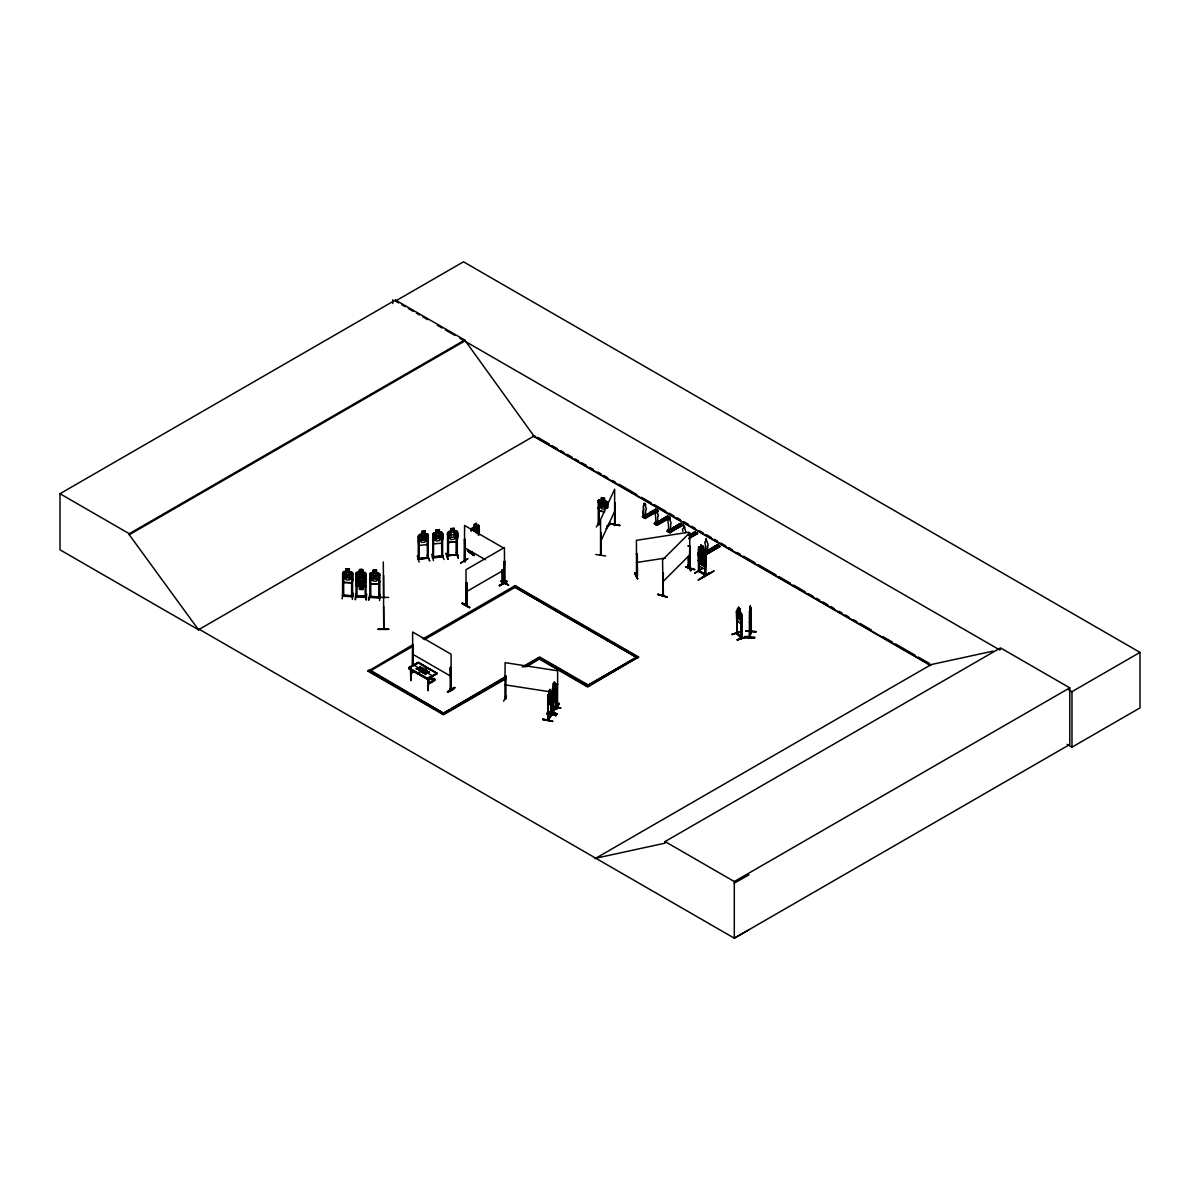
<?xml version="1.0" encoding="UTF-8"?>
<svg xmlns="http://www.w3.org/2000/svg" width="1200" height="1200" viewBox="0 0 1200 1200"><rect width="100%" height="100%" fill="white"/><g stroke="black" fill="none" stroke-linecap="round" stroke-linejoin="round"><path stroke-width="1.5" d="M422.985 671.565L421.56 669.87L421.005 671.07A7.44 4.29 0 0 0 422.355 670.425L422.61 670.95M751.245 631.725L749.475 636.87L749.985 636.105M749.325 637.35L751.305 630.93L750.72 632.22L751.215 609.465M750.705 618.435L750.75 615.12L749.445 622.92M645.45 516.825L645.87 509.82A2.265 1.305 60 0 0 645.54 506.73L645.525 504.465M707.235 552.495L707.565 545.55A2.265 1.305 60 0 0 707.235 542.445L706.215 538.98M707.325 552.45L707.565 545.55M422.985 671.475L422.31 670.14L421.095 670.89M471.63 552.645L471.855 551.82L471.105 552.93M754.59 637.455C737.13 634.44 745.395 639.54 754.605 637.38M422.1 669.9L423.855 669.105L420.915 670.575M600.84 554.07L601.05 554.415M601.185 554.835L601.155 532.56M614.76 503.265L614.79 525.51L615.06 524.1L614.4 524.535M614.835 525.405L615 502.755M663.345 573L662.58 573.36L663.345 573L663.09 595.035M362.76 586.785L362.76 589.515L359.43 589.41L359.535 586.515L357.27 586.53M365.985 578.61C366.345 573.645 356.055 573.33 356.085 578.265M366.105 585.915L362.655 586.695L362.655 589.425M552.3 694.11L552.615 690.825M555.24 694.155C548.64 704.685 556.545 694.14 555.57 690.87M595.77 554.49L605.64 555.975M356.085 580.425L357.12 583.17L364.965 583.44L366.12 580.695M356.985 574.515L356.04 574.68L356.985 574.515L357.06 596.925L355.95 595.875M356.145 593.76L355.575 599.595M355.125 599.64L355.725 593.775M356.85 596.16L366.135 596.22M365.1 574.785L366.03 574.83L365.1 574.785L365.19 597.255L365.115 596.415M366.495 593.775L366.375 600.045M551.025 698.355L550.785 701.655L548.07 705.78M749.385 637.395L749.445 611.88M423 670.215L422.67 669.54M643.425 517.05L643.545 515.355C646.995 515.85 640.44 518.34 643.605 508.515A2.265 1.305 60 0 1 643.935 505.8L643.965 503.58M644.625 515.43L644.235 515.94M657.435 511.35L657.465 513.6A2.265 1.305 60 0 1 657.795 516.705L657.36 523.71L655.815 522.495L656.595 522.48L656.085 524.355L655.53 515.4A2.265 1.305 60 0 1 655.86 512.685L656.1 510.165L657.33 511.41M657.06 525.36L670.125 517.83L667.515 515.925C664.35 516.39 668.355 519.18 669.18 517.56M668.7 530.55L669.495 529.875M669.3 529.935L668.64 529.965M704.565 552.345L706.59 553.515L707.91 551.985L708.105 553.05L705.615 551.595L705.3 544.245A2.265 1.305 60 0 1 705.63 541.53L706.32 538.92M705.63 541.53L705.75 539.25M705.36 551.52L706.425 551.13L704.37 551.46M547.56 712.32L557.415 713.865L547.56 712.29L557.385 713.835L547.725 711.555M542.94 719.715L552.735 721.395L543.12 718.965M543.105 719.34L552.69 721.41M346.05 571.485L342.72 572.295L342.66 596.16L342.675 573.75L343.605 573.795L343.71 595.995L342.615 595.92M343.77 571.38L351.525 571.8L352.59 572.85L352.71 580.155L351.57 582.81L343.74 582.45L342.705 579.69M343.605 573.795L342.66 573.96M343.74 582.45L351.57 582.75L352.71 580.095M342.075 598.86L342.975 593.115M346.05 568.74L349.38 568.905L346.05 568.74L346.155 571.635L344.475 572.475L344.475 577.575L346.155 579.84L349.26 579.975L350.925 577.875L350.925 572.775L349.26 571.785L349.38 568.905M349.365 571.695L352.71 572.82L352.485 596.67L352.53 595.545L351.585 596.565L351.72 574.17L352.635 574.215L351.72 574.17M351.585 596.565L352.74 596.415L342.795 595.92M352.32 599.46L353.13 593.13M369.855 597.45L369.81 573.555C374.265 573.465 371.565 568.74 376.485 570.165L376.47 572.955L379.815 574.005L379.815 597.885L369.645 597.405L370.785 596.655M369.81 580.95L370.83 583.71L378.66 584.07L379.815 581.355M370.695 575.055L369.75 575.22L370.695 575.055L370.785 597.465L369.9 596.34M370.83 583.71L378.675 584.01M370.08 593.91L368.685 600.21L370.02 593.925M369.78 597.435L370.695 597.255M376.47 570.225L373.14 570.075M378.63 573.06L370.875 572.7M378.825 575.43L379.74 575.475L378.825 575.43L378.69 597.825L379.845 597.675M378.69 597.255L379.845 596.865M379.515 600.645L380.235 594.39M553.29 697.23L552.855 700.17L553.71 696.165L554.61 697.11L553.935 695.13M552.855 695.34L554.37 685.44L554.355 698.715M552.42 712.77L555.555 706.515M552.855 712.05L555.6 707.415L552.585 712.38L553.065 690.195M555.21 707.88L555.945 706.65M657.975 594.495C686.085 602.415 638.895 589.095 667.08 597.03M658.215 594.18L667.125 597.12M383.31 561.975L383.775 628.59M383.76 629.055L383.655 606.33M436.59 673.62L427.41 679.005L409.14 668.58L408.885 667.41L418.32 662.265L436.74 673.125M411.15 668.16L410.805 680.73L410.445 668.16M428.58 678.225L428.22 690.795L427.875 678.225M436.875 673.725L427.17 679.26L408.99 668.76L411.885 666.18M651.645 512.265L651.975 513.15L650.79 512.91M675.75 527.49L675.75 526.71M675.555 527.295L676.815 526.71M691.17 535.02L690.99 535.98M555.075 697.56L555.45 695.955L552.525 701.805L552.33 688.995L555.225 683.16L555.72 707.895M552.78 687.42L552.435 712.845L553.08 711.615M741.75 621.63C741.99 627.63 735.735 618.885 736.755 616.695M547.725 719.52L548.22 720.405L548.145 718.95M547.785 720.24L547.695 696.465M550.845 715.38L551.58 714.975L548.475 719.25M551.505 715.02L548.16 720.435L548.115 697.62L548.52 719.85M548.055 694.875L547.665 696.48L550.77 690.66L550.815 715.44M749.865 608.07L750.36 606.015L749.475 636.87M750.015 609.09L750.165 606.93M749.46 611.94L750.705 607.44L749.79 618.87L749.535 617.64M749.565 611.955L750.24 609.795L749.79 616.68M746.01 631.155L756.18 631.695L746.025 630.69M751.215 631.665L749.79 637.41L749.79 611.58L749.73 618.72L750.165 614.43C750.855 621.33 750.6 600.405 750.165 613.17L749.91 611.7M668.43 530.28L669.195 529.935M705.555 575.325L698.505 571.26L698.535 547.425L699.21 546.93L706.035 551.58M552.855 693.165L553.38 694.44L554.355 692.715L553.38 699.525L553.38 694.425C555.705 692.145 555.435 679.005 553.38 683.52L552.735 712.965L555.915 707.43L555.585 685.17L555.255 707.94M469.62 607.155C447.165 594.24 484.935 616.26 462.015 603.615M421.8 670.2L422.49 669.42L422.865 670.17M429.84 678.795C422.28 690.03 444.315 675.39 429.765 679.08M705.57 551.85L706.2 550.965M731.91 634.425L740.79 631.515M741 631.71L732.105 634.605M473.79 555.57C454.23 541.53 487.5 564.735 467.82 550.785M467.865 550.755L474.15 555.375M467.88 550.395L474.18 554.985M705.555 558.78L704.745 561.135L705.555 558.885M705.405 564.195L704.745 566.46L699.105 563.28L698.46 560.19M705.555 564.21L704.655 566.505L699.045 563.34L698.31 560.205M704.52 568.89L705.33 566.7L704.58 569.01L698.97 565.845L698.31 552.87L700.785 553.2M701.925 551.955L700.14 548.34L701.625 552.3C698.34 553.875 701.28 557.01 702.135 553.2L704.16 557.025L702.6 552.885L703.98 550.5L701.97 552.135M706.23 551.49L705.675 551.73M437.565 535.89L440.475 533.175L438.39 536.52L440.58 539.535L437.73 537.165L434.88 540.12L437.025 536.64L434.97 533.73L437.52 535.89M423.315 537.075L420.6 535.185L422.655 538.095L420.51 541.56L423.36 538.62L426.21 540.99L424.02 537.975L426.105 534.615L423.285 537.03M428.325 541.8L427.185 544.62L419.445 545.4L418.41 542.73L418.41 535.41L421.725 534.165M427.185 544.62L428.295 541.725M447.585 539.955L448.605 542.58L456.345 541.8L457.47 538.95M637.305 553.665L636.42 553.815L637.305 553.665L637.485 576.09L636.495 575.13M419.205 670.785L419.94 668.52L423.015 668.58L419.94 668.985L418.62 670.44L420.045 666.87M425.52 674.43L426.255 672.165L429.33 671.76L426.255 672.63L425.52 674.43L425.535 672.21M418.62 670.44L420.045 666.405M424.935 674.1L426.36 670.05L426.945 670.845L426.36 670.05M426.36 670.515L425.64 672.3L422.52 672.69L425.64 671.835M420.63 666.75L420.045 668.595L423.015 668.58M426.36 672.24L426.945 670.395M366 580.68L364.89 583.35L357.21 583.02M361.005 575.325L363.9 573.285L361.785 576.36L364.035 579.57L361.785 582.66L363.885 585.855L361.14 583.26L358.29 585.66L360.405 582.6L358.17 579.39L360.405 576.3L358.32 573.105L361.065 575.325M505.995 676.275L505.02 676.35L505.995 676.275L505.89 698.73L506.01 697.89M503.67 701.28L506.115 695.505M506.01 698.115L505.005 697.515M609.465 523.11L619.785 525.6L610.05 523.77M600.585 554.415L600.555 555.285L600.585 519.54L614.655 489.21L614.61 524.91M556.65 684.33L557.64 684.27L556.65 684.33L556.65 706.53L557.52 706.725L557.64 670.785L505.11 662.655L504.915 698.535M556.56 705.945C559.725 704.925 555.12 707.37 557.61 706.44M556.575 705.75L557.745 705.675M558.99 703.275L556.41 709.44L559.05 703.32M556.41 709.44L559.065 703.68M668.88 517.74L668.67 520.2A2.265 1.305 60 0 0 668.34 522.915L668.685 530.34L670.38 531.105L670.71 524.16A2.265 1.305 60 0 0 670.275 521.115L670.275 518.535M602.715 503.94L605.61 502.125L603.615 504.855L605.7 508.53L602.985 505.305C601.71 509.355 598.065 507.105 602.31 504.57L600.345 501.03L602.925 503.925M634.47 573.36L637.71 578.97L634.95 572.85M460.725 563.16L467.535 558.885M460.77 562.83L467.895 558.66M600.585 541.74L614.655 511.41M445.92 553.5L447.78 559.245M448.2 559.185L446.4 553.35M417.285 555.825L419.1 562.08M431.715 554.37L433.47 560.625M464.34 561.39L464.55 538.98L465.285 561.585L464.235 561.27M450.45 688.65L450.915 689.265M450.45 689.46L450.915 690.075L450.42 667.32L450.18 689.745L450.21 688.92M450.18 689.655L451.155 689.925L451.08 654.195L412.635 631.995L412.635 665.1M699.105 570.825C697.065 569.865 701.01 570.585 699 571.635M704.91 574.23L705.9 574.395L699.48 570.945M599.79 521.475L596.325 527.01M662.895 594.9L662.97 594.87M689.265 568.08C691.14 566.25 688.335 570.195 690.165 568.44L689.775 546.165L689.325 568.755M690.075 568.53L690.09 546.27M504.66 561.165L503.94 583.785L504.75 583.35L504.405 561.015L503.685 583.635L504.48 582.36M448.47 555.33C442.215 557.595 461.685 552.645 457.26 555.495L457.35 531.6M552.645 690.885L555.09 686.52L555.405 688.695L554.955 686.64M554.19 700.395L553.56 702.405M554.25 698.7L553.245 703.29L554.19 701.295M553.56 683.67L554.475 681.825L554.475 684.555M553.56 684.57L554.19 683.475M552.585 706.575L560.79 707.925L552.72 706.38M418.185 558.27L428.1 557.505M418.185 559.08L428.235 558.06M427.215 535.965L428.19 536.07L427.215 535.965L427.41 558.42L427.125 557.37M436.08 529.92L439.395 529.65L436.08 529.92L436.095 532.71L432.795 534.015L432.84 557.865C431.145 556.59 434.97 556.05 433.53 557.775L433.575 535.32L432.66 535.41L433.575 535.32M432.555 557.625L442.5 556.62L442.605 555.81M433.53 556.695L442.5 555.81M434.685 679.38L434.88 680.325L428.565 683.97L428.265 683.1L434.88 679.635L429.75 678.99M740.925 618.615L740.1 619.95L738.555 618.39L737.73 610.26C739.8 610.5 737.01 604.53 740.16 609L741.42 638.46L741.66 614.385M550.005 689.175L548.265 695.55L548.82 701.925C552.12 699.9 549.315 684.75 549.975 692.055M549.015 691.155L549.675 690.06M549.015 692.055L549.675 690.975M550.755 701.61L548.145 705.93L547.695 703.74M542.94 719.73L543.135 718.95M546.585 713.745L556.185 715.695L546.72 713.535M547.8 720.315L551.025 714.12M471.39 529.32L472.155 527.91L478.35 525.195L479.28 525.735L479.28 533.07M599.235 499.83L598.2 500.655L599.235 499.83L606.57 501.36L607.68 502.56L607.695 507.72M599.055 502.425L598.185 502.245L599.055 502.425L599.07 524.67L599.175 502.23M601.35 500.34L601.38 497.55L604.53 498.21L604.53 500.94M598.2 507.99L599.25 510.825L604.71 511.905L599.175 510.9L598.245 507.93M606.525 501.42L607.68 502.56M606.825 503.835L607.695 504.015L606.825 503.835L606.705 507.72M598.35 523.425C600.705 523.935 597.03 523.23 598.245 524.52L598.245 500.595M607.59 526.455C607.53 523.815 608.37 527.355 606.6 526.2M606.93 527.31L609.54 523.155M606.87 527.715L609.555 523.515M606.06 528.69L609.915 524.115M751.14 632.13L751.08 609.99M737.28 633.72L736.5 611.19L737.01 633.9L737.43 608.955L741.81 614.385L741.825 638.325L736.755 633.24M740.985 637.2L741.825 637.515L740.925 637.305M663.39 594.465L662.55 594.66M663.39 595.275L663.045 572.895M601.05 555.225L600.81 532.515M436.59 673.005L418.32 662.565L408.885 667.71L427.41 678.39L436.74 673.38M436.74 672.81L436.59 673.815L427.41 678.705L408.99 668.145M651.06 513.06L652.17 512.565M663.165 520.14L662.7 519.345M662.82 519.87L664.095 519.825L662.985 519.345M677.01 527.13L675.9 527.4M690.075 535.44L691.17 535.185M691.53 535.29L690.27 535.71M713.04 548.775L713.955 548.235M637.305 575.88L636.51 575.16M637.38 576.09L636.45 576.255M688.95 567.315L687.96 567.24L689.04 567.06M702.93 565.35L704.13 563.835L704.13 558.735L703.095 557.055M472.08 552.03C470.265 551.565 471.99 553.395 471.78 552.66M470.955 552.99L471.075 552.09M472.785 528.705L474.105 527.205L473.955 524.37L476.58 523.185L476.565 526.095L477.885 526.41L477.885 531.51M462.285 603.465L469.635 607.605M433.905 533.025L432.915 534.045L432.915 541.32M447.555 555.39L456.33 554.955L448.32 555.33M694.665 569.505L685.815 566.595M663.045 595.095L662.58 559.86L689.775 532.68L689.67 568.92M427.32 557.31L428.1 557.535M432.84 557.055L442.56 556.02M442.47 556.065L442.53 556.845L432.84 557.835M662.58 582.06L689.775 554.88M703.17 555.645L701.835 557.43L699.84 553.89L701.37 557.775C698.055 559.365 701.025 562.485 701.88 558.66L703.935 562.485L702.36 558.36L703.89 556.185L700.86 554.25M643.95 503.46L645.15 503.685M355.95 596.685L356.085 595.86M466.935 605.145L465.87 605.4L466.56 604.23L466.95 605.175L466.86 582.975L465.96 583.215L466.86 582.975M504.66 583.395L504.405 547.53L465.96 569.73L466.2 605.61L466.215 583.365M356.205 573.135L357.21 572.19M342.57 595.14L343.5 595.965M366 585.81L364.995 586.695L356.085 585.525L357.255 586.605M378.705 596.82L378.885 597.87M369.915 573.66L370.92 572.79M650.79 512.625L651.645 512.415M690.27 535.095L690.99 535.14M712.695 548.04L712.695 548.82M699.3 546.885L698.535 547.425M698.385 552.96L699.075 552.33L705.555 556.875M699.105 554.895L698.31 555.465L699.075 554.79L705.48 559.38M662.94 595.65L662.895 573.45M356.925 596.13L366.105 596.43M365.97 597.255L366.12 573.36L364.935 572.355L357.15 572.16L356.085 573.09L356.04 596.895L365.895 597.285L365.895 596.445M642.855 517.14L656.265 509.835L642.405 516.9L643.92 515.025L643.575 515.91M655.59 509.34L654.285 510M656.07 509.52L642.72 517.065L645.18 518.475L658.215 510.945L655.605 509.055M656.055 509.61L642.39 516.87M644.34 517.98L658.005 510.435M657.36 510.465L655.605 509.25L656.235 509.85M657.105 525.345L654.33 523.77L655.83 521.91M654.525 523.77L668.175 516.72L654.66 523.98M667.995 516.39L654.315 523.755M669.93 517.32L656.265 524.88L670.095 517.83M656.73 525.135L658.23 523.305L658.23 524.265M669.75 517.62L667.65 516.435M680.46 523.71L667.29 531.255L667.425 530.13C669.21 527.145 669.915 533.265 668.37 531.315M680.715 523.965L668.055 531.705L667.41 531.195L670.02 532.815L682.845 524.775L680.445 523.395L667.23 531.21M682.845 524.775L669.18 532.35L682.98 525.27M667.605 531.015L669.645 532.185L671.16 530.76L669.825 531.525L669.99 532.815M682.575 525.015L683.01 525.3M682.665 525.075L680.445 523.395M694.77 532.08L697.56 533.67L688.815 538.665M689.31 535.62L695.43 532.23L689.775 535.89M688.71 538.485L696.9 533.07L697.53 533.67M705.015 553.035L718.05 545.505C713.955 543.225 721.2 549.675 716.07 545.49M717.39 544.725L719.19 546.18M703.095 551.865L700.785 550.47L703.095 551.865L704.28 556.185L704.28 561.285L703.095 562.8L700.86 561.54L699.66 558.675L699.66 553.575L700.86 553.335M700.62 555.75L700.695 552.975L703.02 554.37M343.575 595.395C336.09 595.11 368.175 596.745 343.575 595.155M352.575 596.64L342.75 596.22M379.68 597.09L370.8 596.685M379.815 597.075L370.71 596.385M464.58 560.31L464.985 561.75L465.21 539.34M464.31 561.315L465.3 561.555M500.985 581.175L508.635 585.075L501.375 580.95M502.71 582.72L502.035 582.3L502.83 582.75M499.785 585.795C522.195 572.805 484.23 594.495 506.595 580.995M465.885 604.65L466.68 604.41M499.38 585.585L506.94 581.625L506.55 580.935M412.38 665.235L412.635 645.48L413.28 665.475L418.56 662.925L435.105 672.45M413.04 665.61L413.28 645.855M447.45 691.635C460.53 682.38 453.45 691.53 447.495 691.71M447.45 692.1L454.665 687.825M199.38 629.355L198.6 629.82L60 549.795L60 493.725L395.46 300.045L464.715 340.02L533.97 436.08L930.48 665.01M395.46 300.045L395.46 301.08L463.485 261.81L1140 652.395L1140 707.895L1071.975 747.165L1067.115 744.345M60 493.725L129.255 533.7L464.715 340.02M748.98 929.82L734.295 938.19L199.29 629.31L198.495 629.76L129.255 534.735L464.715 341.055M198.495 629.76L534.75 435.63M465.96 591.93L504.405 569.73M643.845 503.85L643.935 505.8M645.54 504.72L644.07 503.34M643.605 508.515L643.845 515.91L646.32 517.38L646.125 516.315L644.805 517.845L642.585 515.79M505.995 678.69L443.505 714.765L368.1 671.235L413.25 644.475M422.97 638.865L515.1 585.675L638.58 656.955L587.7 687.015L539.835 659.385M368.1 671.235L369.495 669.735L443.505 713.16L424.2 702M370.905 670.545L413.025 646.215M424.365 639.675L515.1 587.295M649.575 512.52C656.01 515.415 646.785 513 650.91 511.77L653.31 513.15M652.08 511.08C658.515 513.975 649.29 511.56 653.4 510.33L655.8 511.905M644.805 517.08L646.32 516.42M656.1 511.185L644.37 518.025L645.15 518.475M658.02 510.63L644.805 518.25L645 517.185M657.36 511.665L657.465 513.6M654.51 522.675L656.01 522.015M661.5 519.405C667.935 522.3 658.71 519.885 662.82 518.64L665.22 520.035M663.99 517.965C670.425 520.86 661.2 518.445 665.325 517.2L667.725 518.595M654.78 524.025L668.01 516.51M654.69 522.78L656.73 524.73L658.23 523.305M656.25 524.865L669.66 517.56M656.31 524.91L669.495 517.35M413.25 665.7L417.36 663.33M414.21 671.31L410.67 672.51L414.345 671.685M410.85 673.05L414.3 671.4L410.895 673.74M423.885 669.12L420.855 671.025M422.67 670.71L423.3 670.125M422.19 671.865L423.015 671.265M668.94 529.47L667.425 530.13M667.545 531.405L680.91 523.845L667.905 531.495M669.18 532.32L682.38 524.685M682.86 531.3L682.965 531.24A2.265 1.305 60 0 1 683.295 528.525L684.105 526.065M685.125 532.605L685.23 532.545A2.265 1.305 60 0 0 684.9 529.44L684.87 527.19M428.31 683.805L434.625 679.53M694.965 531.765L688.935 535.44L691.335 536.835L688.935 535.245M689.04 535.47L694.98 532.095M689.505 535.74L695.445 532.365M689.475 537.36L696.9 533.07M689.7 537.375L697.365 533.16M700.905 545.265L703.275 546.45L704.295 550.86L704.295 555.96L703.11 557.46L700.905 556.185L699.72 553.32L699.72 548.22L700.905 547.995L700.905 545.085L703.275 546.45M705.315 574.005L705.81 575.16L698.745 571.11L698.505 549.06L699.405 549.285M703.275 549.18L703.11 546.54M704.73 550.11L705.42 551.715M711.36 548.19C717.795 551.085 708.57 548.67 712.68 547.44L715.095 548.82M713.865 546.765C720.3 549.645 711.075 547.23 715.185 546L717.585 547.38M704.34 552.525L717.39 544.92L720 546.615L706.905 554.115L719.82 546.42M704.385 552.555L717.39 544.92M704.805 552.795L718.02 545.52M719.34 546.03L706.125 553.665L719.79 546.105M699.195 557.925L698.535 554.745L699.195 557.925L704.82 561.09L699.33 557.82M506.19 676.275L442.11 713.97L448.515 710.265M522.21 667.02L539.64 656.955L587.7 684.705L586.305 686.205L637.17 656.85M451.725 708.42L504.585 677.88M523.815 666.78L533.43 661.23M544.44 660.435L538.23 657.765L587.7 686.325L638.58 656.955M368.1 670.545L443.505 714.075L505.995 678M525.225 666.9L539.64 658.575L526.815 666.675M698.505 570.45L699.405 570.645M698.505 571.26L704.91 574.17M705.165 574.815L705.165 552.615M709.365 572.76C672.795 595.815 739.59 555.84 702.555 577.59M709.41 572.82L702.225 577.35L709.47 573.225M589.485 684.375L633.99 658.68M595.02 858.69L931.275 664.545L993.225 651.075M595.8 858.225L665.055 843.165L665.055 841.56L1000.515 647.88L1069.77 687.855L1069.77 744.51L734.295 938.19L734.295 881.535L1069.77 687.855M1000.515 649.485L999.735 649.95L459.885 338.265M1068.765 689.805L1071.975 691.665L1140 652.395M734.295 883.155L748.98 874.785M637.425 575.31L636.45 575.445M362.655 586.62L364.335 585.765L362.655 573.345L359.535 573.24L359.535 578.34L357.87 580.455L357.87 585.555L359.535 586.515M598.2 523.425L598.2 524.235M422.37 670.845L421.23 670.665L421.785 670.005M478.185 527.565C479.79 526.11 476.895 533.235 478.41 535.125M466.56 605.04L466.605 582.84M505.005 698.325L506.1 698.49L505.11 698.595M471.33 553.185L471.24 552.39M740.055 609.03L738.405 607.35M736.5 611.19L737.265 611.55M740.055 611.76L741.81 614.385M741.285 615.645L741.435 638.4L736.47 633.465M731.895 634.455L741.045 631.365M746.34 637.185L737.205 639.855L746.355 637.23M737.205 639.855L746.145 636.96L737.25 639.825M643.725 516.15L644.55 515.76L643.68 515.715M687.99 567.99L689.145 568.065L688.17 567.465M688.95 568.125L688.95 556.38M421.71 670.74L421.755 670.725A1.74 1.005 0 0 1 421.965 671.235L422.085 671.655A8.49 4.905 0 0 1 421.695 670.995A1.74 1.005 0 0 1 421.965 671.595L422.13 671.955A8.49 4.905 0 0 1 421.695 671.37L421.425 671.085M675.9 526.8L676.65 526.8M713.04 547.935L713.04 548.925M447.555 556.2L448.47 556.14M442.62 556.86L442.56 532.995M700.695 555.885L699.51 556.125L699.51 561.225L700.695 564.09M688.05 545.835L689.04 545.88L688.155 546.03M688.29 565.05L690.99 570.72L689.595 567.84M688.95 532.2L636.42 540.33L636.555 576.225M636.42 562.53L665.4 558.045M423.015 668.115L420.045 668.13L419.94 668.985M416.205 668.595L419.325 668.19M416.205 669.045L419.22 669.03M429.33 671.76L426.36 671.775L426.255 672.63M422.52 672.24L429.33 672.225M422.52 672.69L425.535 672.675M421.11 670.665L421.56 669.87M448.425 534.15L447.45 534.045L448.425 534.15L448.335 556.095M456.375 533.115L457.335 533.22L456.375 533.115L456.45 555.57L456.435 533.31M447.45 556.485L448.335 556.425L448.365 533.955M458.325 558.21L456.51 552.42L458.325 557.745M421.725 531.42L425.025 531.09L421.725 531.42L421.845 534.24L420.195 535.32L420.195 540.42L421.845 542.43L424.92 542.115L426.555 539.775L426.555 534.675L424.92 533.925L425.01 531.03M450.87 528.525L454.185 528.255L454.185 530.985L455.715 531.84L455.715 536.925L454.065 539.28L450.99 539.595L449.34 537.57L449.34 532.47L450.99 531.405L450.885 528.585L450.87 531.255M425.025 533.82L428.325 534.465L428.1 558.315L428.13 535.875M439.395 532.38L441.51 532.095C444.735 534.15 442.575 540.075 441.555 543.18L433.8 543.9L432.795 541.335M419.475 534.39L427.155 533.61L428.205 534.51M433.845 532.935L441.525 532.17M418.29 536.865L419.265 536.97L418.29 536.865L418.245 559.275L427.395 557.58M441.585 534.51L442.56 534.63L441.585 534.51L441.78 556.965L441.675 555.84M447.585 535.2L457.485 534.225M448.665 542.4L456.27 541.695M427.395 555.27L429.705 561.015L427.395 554.805M441.75 553.815L444.06 559.515M501.045 581.07L508.305 585.195M356.175 596.655L366.135 597.03M688.905 567.06L689.04 567.87M713.04 548.085L713.88 548.295M369.9 597.18L379.71 597.645M379.74 597.915L379.74 596.865M464.475 560.325L465.21 560.715M688.275 568.245L688.05 556.53M447.63 556.47L447.57 532.56L448.62 531.48C455.535 528.6 460.2 531.12 457.485 538.965M419.205 558.165L419.085 558.93M428.085 558.06L418.47 559.29M552.855 700.44L553.35 703.32M736.755 632.43L737.01 633.09M383.67 575.46L383.67 598.26M388.59 597.42L378.39 597.285M378.39 629.16L388.59 629.34M378.405 629.46C409.815 628.845 356.715 629.1 388.59 629.37M359.535 589.32L362.655 589.35M356.85 596.13L355.95 596.1M370.56 596.67L369.78 596.625M746.025 631.005L756.12 631.875M754.605 637.845L744.435 637.245L754.59 637.86M669.075 517.62L670.17 518.595M683.595 526.005L684.495 526.41M598.44 524.22L599.265 524.415M609.93 523.965L619.92 525.285M505.11 698.34L505.905 698.43M505.11 684.855L552.21 692.145M668.94 530.28L668.745 529.365M553.35 683.49L553.35 686.22M552.555 706.26L560.655 708.15M687.885 565.05L690.45 570.81M546.555 713.415L556.155 715.38M599.055 524.625L598.26 524.49M456.525 551.955L458.385 558.09M694.695 569.535L685.545 566.91M694.455 569.7L685.59 566.79M502.5 583.005L502.755 570.225M366.51 594.12L365.895 599.64M705.405 575.325L705.72 551.31M669.27 517.65L670.05 518.325M703.005 554.655L704.61 555.555M700.695 556.8L702.93 558.06M700.86 559.35L703.095 560.61M502.14 583.215L502.5 582.195M451.08 689.865L450.42 667.32M395.46 301.08L398.685 302.94M401.91 304.8L405.135 306.66M408.345 308.52L413.175 311.31M416.4 313.17L419.625 315.03M422.85 316.89L427.68 319.68M437.34 325.26L442.17 328.05M445.395 329.91L455.055 335.475M537.99 437.49L549.315 444.03M552.555 445.905L557.415 448.71M560.64 450.57L563.88 452.445M567.12 454.305L571.98 457.11M575.22 458.985L578.445 460.86M581.685 462.72L586.545 465.525M589.785 467.4L593.01 469.26M597.87 472.065L601.11 473.94M604.35 475.8L607.575 477.675M612.435 480.48L615.675 482.34M618.915 484.215L636.72 494.49M641.565 497.295L651.285 502.905M654.51 504.765L665.85 511.305M669.075 513.18L673.935 515.985M677.175 517.845L680.415 519.72M683.655 521.595L688.5 524.385M691.74 526.26L694.98 528.135M699.825 530.925L703.065 532.8M706.305 534.675L711.165 537.48M714.405 539.34L717.63 541.215M720.87 543.075L725.73 545.88M728.97 547.755L732.195 549.615M737.055 552.42L740.295 554.295M743.535 556.155L754.86 562.695M758.1 564.57L775.905 574.845M779.13 576.72L790.47 583.26M793.695 585.12L805.035 591.675M808.26 593.535L813.12 596.34M816.36 598.215L819.6 600.075M822.84 601.95L827.685 604.755M830.925 606.615L834.165 608.49M839.01 611.295L842.25 613.155M845.49 615.03L848.73 616.89M853.59 619.695L856.815 621.57M860.055 623.43L871.38 629.985M882.72 636.525L892.425 642.12M895.665 643.995L915.09 655.2M918.315 657.075L929.655 663.615M532.905 435.93L930.72 665.61M697.365 533.355L695.145 532.29M666.195 516.69L668.61 518.28M656.19 522.66L655.35 522.3L655.35 523.92M668.265 529.77L669.345 530.1M705.21 551.1L706.065 553.08L705.33 552.645M706.59 552.75L706.965 554.145M643.545 516.975L644.28 517.41L644.28 515.79M656.19 524.28L655.455 522.24M700.905 554.01L703.11 555.27M503.01 547.68L464.55 525.48L464.55 561.18M464.55 547.68L485.385 559.71M531.165 595.635L515.1 585.675M534.375 597.495L638.58 657.66M547.65 662.28L586.11 684.48M412.635 654.195L451.08 676.395M423.21 665.91L426.18 667.62M427.665 668.475L430.635 670.185M422.07 669.585L422.88 669.495M413.25 664.77L432.48 675.87L432.48 676.8M421.05 670.23L421.815 670.575M420.675 670.38L422.49 671.85M371.115 671.355L406.5 691.785M409.725 693.645L420.99 700.155M665.055 841.56L734.295 881.535M362.655 572.43L364.335 573.405L364.335 578.505L362.655 580.635L362.655 585.72L359.535 585.615L357.87 573.18L359.535 572.325C356.76 568.02 365.385 568.215 362.67 572.37L362.655 569.7M478.35 525.195L479.28 525.735M750.69 632.13L750.75 607.8M456.24 530.805L457.47 531.615M705.81 575.1L705.81 552.99L704.91 552.75L704.91 574.98M378.585 573.15L379.695 574.11M737.355 609.105L738.465 610.23L738.51 607.32M737.325 633.225L741.75 637.47M694.815 532.125L695.58 532.56M658.17 510.96L657.375 510.48M428.85 677.415L429.93 679.2M474.69 530.85L473.04 528.48L475.215 529.995L477.45 526.485L475.785 530.385C479.4 532.17 476.25 535.05 475.245 531.195M421.38 670.68L420.945 670.605A7.44 4.29 0 0 0 423 669.705M704.52 558.045L705.33 559.41M634.995 572.835L637.65 578.55M365.085 575.775L366.105 578.595M454.155 530.925L454.05 528.3M447.855 692.31L454.62 687.45M436.845 673.26L436.875 674.025M408.855 667.545L408.885 668.625M552.78 698.325L552.435 696.285L552.765 698.46M1071.975 691.665L1071.975 747.165M750.255 606L750.345 608.895M736.965 611.655L737.01 633.9M705.33 551.025L705.21 552.72M705.405 556.905L705.405 566.76M700.98 545.22L700.98 547.95M699.405 565.935L699.225 571.68L699.15 549.435M695.16 534.435L692.76 533.235M692.655 535.875L690.255 534.675M680.64 526.05L678.24 524.85M678.135 527.49L675.735 526.29M670.965 530.655L671.16 531.72M668.37 529.695L668.265 531.39M658.05 523.185L658.05 523.965M646.125 516.315L646.125 517.08M614.34 524.52L614.4 525.465M607.575 502.575L607.575 507.915M604.395 498.33L604.395 501.075L605.955 502.305L605.955 507.405L604.395 509.265L601.455 508.65L599.88 506.13L599.88 501.03L601.455 500.46L601.485 497.67M556.74 684.135L556.74 706.605M551.49 692.76L551.55 715.035M548.925 691.02L548.925 693.75M505.245 697.5L505.23 698.34M503.01 570.09L503.085 583.41L502.35 569.715M502.11 569.865L502.11 583.23M479.13 525.765L479.13 534.795M478.905 527.235L478.905 534.63M476.565 532.095L476.565 527.01L474.105 528.12L474.105 531.51M447.675 532.59L447.705 539.925M439.38 529.59L439.29 532.485L440.925 533.22L440.925 538.32L439.29 540.675L436.2 540.99L434.565 538.965L434.565 533.865L436.2 532.785L436.185 529.995M427.665 667.86L418.065 673.095L418.065 674.025M424.89 531.135L424.89 533.865M422.295 669.705L422.325 670.485M419.205 536.775L419.175 559.245M392.745 299.835L392.745 303.51M376.38 570.24L376.365 573.045L378.03 574.035L378.03 579.135L376.365 581.235L373.245 581.085L371.58 578.835L371.58 573.735L373.245 572.895L373.26 570.105M369.93 573.6L369.915 580.935M356.205 573.075L356.19 585.555M129.255 533.7L129.255 534.735M553.14 687.855L553.11 694.29L554.01 690.045L554.925 691.11L554.895 684.795L554.04 688.8L553.14 687.855M548.55 695.34L548.52 701.76L549.48 697.545L550.455 698.625L550.425 692.295L549.495 696.3L548.61 695.19M737.82 610.515L738.855 614.715L737.775 616.845L739.185 615.645L740.625 619.755L739.545 615.39L740.58 613.32L738.555 611.1L738.555 616.2L740.1 617.775L740.1 612.675L739.215 614.445L737.895 610.545M350.64 578.94L349.56 578.97L347.73 576.255L344.835 578.775L347.025 575.61L344.94 572.4L347.67 575.025L350.505 572.655L348.405 575.7L350.64 578.94M377.745 580.2L374.835 577.515L371.94 580.035L374.115 576.87L372.03 573.66L374.775 576.285L377.61 573.915L375.495 576.96L377.745 580.2M694.89 573.075L702.15 568.59L694.89 573.075M364.005 579.585L361.125 576.915C357.975 581.955 358.11 576.765 361.08 582.03L362.88 579.465L364.005 579.585M554.355 690.525L553.38 692.235L554.37 690.54M549.87 692.94L548.82 694.635L548.82 699.735L549.87 698.04L549.87 692.94M476.13 524.01L474.54 525.645L476.13 524.01M471.78 530.46L471.045 530.79L471.78 530.46M424.365 531.705L422.385 531.9L422.385 532.815L424.365 532.62L424.365 531.705M438.735 530.265L436.755 530.46L436.755 531.375L438.735 531.165L438.735 530.265M453.525 528.87L451.545 529.065L451.545 529.98L453.525 529.785L453.525 528.87M424.92 534.84L421.845 535.155L421.845 540.24L424.92 539.94L424.92 534.84M439.29 533.385L436.2 533.7L436.2 538.8L439.29 538.485L439.29 533.385M454.065 532.005L450.99 532.305L450.99 537.405L454.065 537.105L454.065 532.005M505.875 697.89L504.93 697.755L505.89 697.92M362.655 578.43L359.535 578.325L362.655 578.445M362.655 580.62L359.535 580.515L362.655 580.635M362.1 587.97L360.09 587.91L360.09 588.81L362.1 588.885L362.1 587.97M362.1 570.135L360.105 570.075L360.105 570.975L362.1 571.05L362.1 570.135M348.705 569.475L346.71 569.385L346.71 570.3L348.705 570.39L348.705 569.475M375.81 570.735L373.8 570.645L373.8 571.56L375.81 571.65L375.81 570.735M349.26 572.7L346.155 572.55L346.155 577.65L349.26 577.8L349.26 572.7M376.365 573.96L373.245 573.81L373.245 578.91L376.365 579.045L376.365 573.96M603.87 498.69L601.98 498.285L601.98 499.2L603.87 499.59L603.87 498.69M604.395 501.975L601.455 501.36L601.455 506.46L604.395 507.075L604.395 501.975M702.69 552.105L701.25 551.295L702.69 553.005L702.69 552.105M702.54 554.655L701.1 553.845L702.54 555.555L702.54 554.655M702.93 563.16L700.695 561.9L700.905 548.865L703.11 550.185L702.93 563.16M681.525 525.54L679.125 524.145L681.525 525.54M696.045 533.925L693.645 532.53L696.045 533.925M679.32 526.815L676.92 525.42L679.32 526.815M693.84 535.2L691.44 533.805L693.84 535.2M676.815 528.255L674.415 526.86L676.815 528.255M702.72 546.765L701.295 545.94L702.72 547.68L702.72 546.765M635.775 656.955L513.705 586.485L635.775 656.955M431.73 681.45L431.73 681.45M739.83 609.21L738.84 608.19L739.83 610.11L739.83 609.21"/></g></svg>
